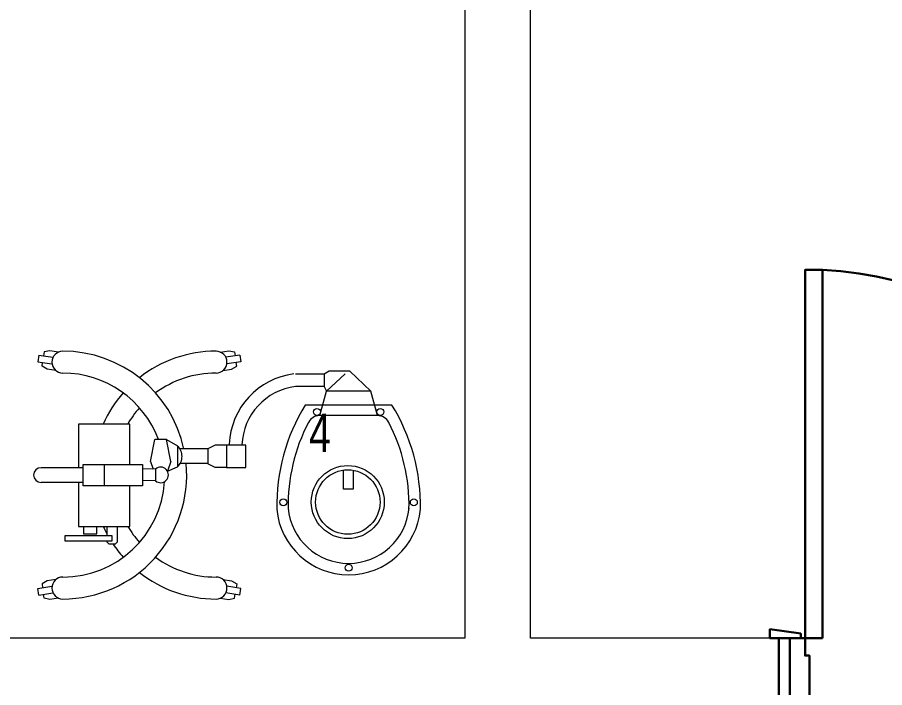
# Model space of a CAD drawing. Header units: millimetres. Extents: x 26027 to 581921, y 7230 to 233891.
# Drawn here: x 470416 to 472393, y 139196 to 140724 of the extents above; entities that cross this region are included whole.
import ezdxf

# ---------------------------------------------------------------- set-up
doc = ezdxf.new("R2010")
doc.units = ezdxf.units.MM
doc.header["$LTSCALE"] = 5
for name, color, linetype, lineweight in [('GE-ARCHITECTURAL_ELEMENTS', 8, 'Continuous', 30), ('Medical Equipment and Furniture', 252, 'Continuous', 0), ('Walls', 252, 'Continuous', 5), ('Wooden Joinery', 252, 'Continuous', 5)]:
    doc.layers.add(name, color=color, linetype=linetype, lineweight=lineweight)
doc.styles.add('X3G_ENTITY_257CFD', font='swisscl.ttf', dxfattribs={"height": 200})

# ---------------------------------------------------------------- blocks, each defined once
blk = doc.blocks.new('mobile light')
at = {"layer": 'Medical Equipment and Furniture'}
for p, q in [((1882.58, -498.29), (1882.35, -499.8)), ((1882.58, -498.29), (1885.78, -498.78)), ((1883.78, -497.56), (1883.65, -498.45)), ((1885.1, -497.29), (1883.78, -497.56)), ((1887.04, -497.59), (1885.1, -497.29)), ((1923.94, -497.59), (1925.88, -497.29)), ((1928.41, -498.29), (1925.2, -498.78)), ((1925.88, -497.29), (1927.2, -497.56)), ((1927.2, -497.56), (1927.33, -498.45)), ((1928.41, -498.29), (1928.63, -499.8)), ((1882.35, -499.8), (1885.55, -500.28)), ((1883.28, -500.85), (1883.42, -499.96)), ((1928.63, -499.8), (1925.43, -500.28)), ((1927.7, -500.85), (1927.56, -499.96)), ((1884.47, -501.5), (1883.28, -500.85)), ((1886.4, -501.79), (1884.47, -501.5)), ((1924.58, -501.79), (1926.52, -501.5)), ((1926.52, -501.5), (1927.7, -500.85)), ((1948.76, -501.94), (1947.59, -502.62)), ((1953.47, -501.94), (1948.76, -501.94)), ((1958.23, -506.5), (1953.47, -501.94)), ((1947.59, -502.62), (1941.09, -502.62)), ((1947.59, -502.62), (1947.59, -505.45)), ((1948.15, -506.5), (1952.41, -502.55)), ((1947.59, -505.45), (1941.09, -505.45)), ((1947.59, -505.45), (1948.15, -506.5)), ((1946.6, -512.08), (1948.15, -506.5)), ((1958.23, -506.5), (1948.15, -506.5)), ((1959.78, -512.08), (1958.23, -506.5)), ((1963.08, -509.67), (1943.3, -509.67)), ((1959.78, -512.08), (1946.6, -512.08)), ((1908.01, -522.53), (1909, -517.55)), ((1911.69, -517.55), (1909, -517.55)), ((1912.69, -522.53), (1911.69, -517.55)), ((1911.69, -517.55), (1914.17, -518.99)), ((1914.17, -518.99), (1914.17, -523.77)), ((1921.08, -519.69), (1914.74, -519.69)), ((1922.73, -518.8), (1921.08, -519.69)), ((1921.08, -519.69), (1921.08, -523.01)), ((1921.08, -519.69), (1921.08, -523.01)), ((1925.38, -518.8), (1922.73, -518.8)), ((1892.68, -523.97), (1883.05, -523.97)), ((1892.68, -528.06), (1892.68, -523.24)), ((1892.68, -523.24), (1906.16, -523.24)), ((1897.5, -528.06), (1897.5, -523.24)), ((1906.16, -523.24), (1906.16, -528.06)), ((1908.01, -522.53), (1908.62, -524.28)), ((1912.69, -522.53), (1911.9, -524.78)), ((1911.9, -524.78), (1914.17, -523.77)), ((1921.08, -523.01), (1914.77, -523.01)), ((1922.73, -523.93), (1921.08, -523.04)), ((1925.38, -523.93), (1922.73, -523.93)), ((1909.15, -524.25), (1906.16, -524.32)), ((1909.15, -524.25), (1909.15, -526.94)), ((1892.68, -527.34), (1883.05, -527.34)), ((1909.15, -526.94), (1906.16, -526.87)), ((1906.16, -528.06), (1892.68, -528.06)), ((1884.47, -549.77), (1883.28, -550.42)), ((1886.4, -549.48), (1884.47, -549.77)), ((1924.58, -549.48), (1926.52, -549.77)), ((1926.52, -549.77), (1927.7, -550.42)), ((1882.35, -551.47), (1885.55, -550.99)), ((1882.58, -552.98), (1882.35, -551.47)), ((1883.28, -550.42), (1883.42, -551.31)), ((1928.63, -551.47), (1925.43, -550.99)), ((1927.7, -550.42), (1927.56, -551.31)), ((1928.41, -552.98), (1928.63, -551.47)), ((1882.58, -552.98), (1885.78, -552.5)), ((1883.78, -553.71), (1883.65, -552.82)), ((1885.1, -553.98), (1883.78, -553.71)), ((1887.04, -553.69), (1885.1, -553.98)), ((1923.94, -553.69), (1925.88, -553.98)), ((1928.41, -552.98), (1925.2, -552.5)), ((1925.88, -553.98), (1927.2, -553.71)), ((1927.2, -553.71), (1927.33, -552.82))]:
    blk.add_line(p, q, dxfattribs=at)
for points in [[(1903.33, -523.24), (1903.33, -514.02), (1891.61, -514.02), (1891.61, -523.97)], [(1954.27, -524.55), (1954.27, -528.82), (1952.05, -528.82), (1952.05, -524.5)], [(1891.61, -527.34), (1891.61, -537.34), (1903.33, -537.34), (1903.33, -528.06)], [(1892.74, -537.34), (1892.74, -539.04), (1895.76, -539.04), (1895.76, -537.34)], [(1898.05, -537.34), (1898.05, -539.5)], [(1898.05, -540.63), (1898.05, -540.87), (1898.53, -541.35), (1900.02, -541.35), (1900.5, -540.87), (1900.5, -537.34)]]:
    blk.add_lwpolyline(points, dxfattribs=at)
for points in [[(1929.78, -518.8), (1925.38, -518.8), (1925.38, -523.93), (1929.78, -523.93)], [(1899.3, -539.5), (1888.5, -539.5), (1888.5, -540.63), (1899.3, -540.63)]]:
    blk.add_lwpolyline(points, close=True, dxfattribs=at)
for centre, radius in [((1945.96, -511.25), 0.793), ((1960.42, -511.25), 0.793), ((1953.01, -531.79), 8.32), ((1953.01, -531.79), 7.35), ((1938.31, -531.85), 0.793), ((1968.07, -531.85), 0.793), ((1953.19, -546.77), 0.793)]:
    blk.add_circle(centre, radius, dxfattribs=at)
for centre, radius, start, end in [((1888.02, -499.89), 2.5, 90, 270), ((1888.02, -525.64), 28.25, 12.1463, 90), ((1922.96, -525.64), 28.25, 90, 128.2073), ((1922.96, -499.89), 2.5, 270, 90), ((1888.02, -525.64), 23.25, 20.3387, 90), ((1922.96, -525.64), 23.25, 90, 126.3743), ((1942.82, -519.31), 16.86, 97.1293, 177.6115), ((1942.82, -519.31), 13.97, 97.1293, 177.6115), ((1922.96, -525.64), 28.25, 138.4974, 155.7305), ((1980.13, -532.49), 43.32, 148.2167, 181.2501), ((1926.25, -532.49), 43.32, 358.7499, 31.7833), ((1922.96, -525.64), 23.25, 138.7224, 150.0382), ((1946.6, -514.96), 2.89, 90, 152.4092), ((1959.78, -514.96), 2.89, 27.5908, 90), ((1980.13, -532.49), 40.72, 152.4092, 181.2501), ((1926.25, -532.49), 40.72, 358.7499, 27.5908), ((1911.94, -521.38), 3.27, 313.0112, 46.9888), ((1883.05, -525.65), 1.68, 90, 270), ((1888.02, -525.64), 28.25, 270, 5.3386), ((1910.32, -525.6), 1.78, 229.0673, 130.9327), ((1888.02, -525.64), 23.25, 270, 356.3184), ((1953.19, -531.93), 16.44, 185.2361, 354.7639), ((1953.19, -531.93), 13.84, 185.2361, 354.7639), ((1922.96, -525.64), 28.25, 204.483, 208.105), ((1922.96, -525.64), 23.25, 210.2349, 221.2776), ((1922.96, -525.64), 28.25, 213.7985, 221.5026), ((1922.96, -525.64), 23.25, 233.6257, 270), ((1888.02, -551.39), 2.5, 90, 270), ((1922.96, -525.64), 28.25, 231.7927, 270), ((1922.96, -551.39), 2.5, 270, 90)]:
    blk.add_arc(centre, radius, start, end, dxfattribs=at)
blk = doc.blocks.new('A$C009F45C9')
at = {"layer": 'GE-ARCHITECTURAL_ELEMENTS'}
for p, q in [((844, -1650), (754, -1650)), ((724, -1690), (724, -1680)), ((744, -1690), (744, -1680)), ((844, -1670), (754, -1670)), ((854, -1690), (854, -1680)), ((874, -1690), (874, -1680)), ((744, -1690), (724, -1690)), ((884, -1690), (844, -1690)), ((844, -1700), (844, -1690)), ((884, -1700), (884, -1690)), ((844, -1740), (844, -1750)), ((884, -1740), (884, -1750)), ((724, -1750), (724, -1760)), ((744, -1750), (724, -1750)), ((744, -1750), (744, -1760)), ((884, -1750), (844, -1750)), ((854, -1750), (854, -1760)), ((874, -1750), (874, -1760)), ((844, -1770), (754, -1770)), ((844, -1790), (754, -1790))]:
    blk.add_line(p, q, dxfattribs=at)
for points in [[(75, -50), (85, -50), (95, 20), (75, 20)], [(-75, -60), (-85, -60), (-95, 10), (-75, 10)], [(75, -100), (914, -100), (914, -60), (75, -60)], [(75, -1700), (914, -1700), (914, -1740), (75, -1740)], [(75, -1700), (914, -1700), (914, -1740), (75, -1740)], [(-75, -1740), (-85, -1740), (-95, -1810), (-75, -1810)], [(75, -1750), (85, -1750), (95, -1820), (75, -1820)]]:
    blk.add_lwpolyline(points, close=True, dxfattribs=at)
for points in [[(75, -25), (-75, -25), (-75, 0), (75, 0), (75, -25)], [(75, -25), (75, -60), (35, -60), (35, -70), (-75, -70), (-75, -25), (75, -25)], [(75, -1775), (75, -1740), (35, -1740), (35, -1730), (-75, -1730), (-75, -1775), (75, -1775)], [(75, -1775), (-75, -1775), (-75, -1800), (75, -1800), (75, -1775)]]:
    blk.add_lwpolyline(points, dxfattribs=at)
for centre, radius, start, end in [((75, -60), 840, 270, 357.2706), ((75, -1740), 840, 2.7294, 90), ((754, -1680), 30, 90, 180), ((844, -1680), 30, 0, 90), ((754, -1680), 10, 90, 180), ((844, -1680), 10, 0, 90), ((754, -1760), 30, 180, 270), ((754, -1760), 10, 180, 270), ((844, -1760), 10, 270, 0), ((844, -1760), 30, 270, 0)]:
    blk.add_arc(centre, radius, start, end, dxfattribs=at)

msp = doc.modelspace()

# ---------------------------------------------------------------- linework, layer by layer
at = {"layer": 'Walls'}
for p, q in [((471435.8, 143410.1, 2.4), (471435.8, 139308.5, 2.4)), ((471435.8, 139308.5, 2.4), (467635.8, 139308.5, 2.4)), ((472151.9, 139308.5, 2.4), (471585.8, 139308.5, 2.4)), ((472151.9, 139158.5, 2.4), (472151.9, 139308.7, 2.4))]:
    msp.add_line(p, q, dxfattribs=at)
at = {"layer": 'Walls', "elevation": 2.4}
msp.add_lwpolyline([(471585.8, 139308.5), (471585.8, 152360.5), (469115.8, 152360.5)], dxfattribs=at)

# ---------------------------------------------------------------- block references
at = {"layer": 'Medical Equipment and Furniture', "xscale": 10, "yscale": 10, "zscale": 10}
msp.add_blockref('mobile light', (451639.1, 144936.6, 0), dxfattribs=at)
at = {"layer": 'Wooden Joinery', "rotation": 89.99999999999993}
msp.add_blockref('A$C009F45C9', (472151.9, 139233.7, 2.4), dxfattribs=at)

# ---------------------------------------------------------------- texts
at = {"layer": 'Medical Equipment and Furniture', "style": 'X3G_ENTITY_257CFD'}
msp.add_text('4', height=87.5, dxfattribs=at).set_placement((471080.6, 139732.5, 0))

doc.saveas('drawing.dxf')
